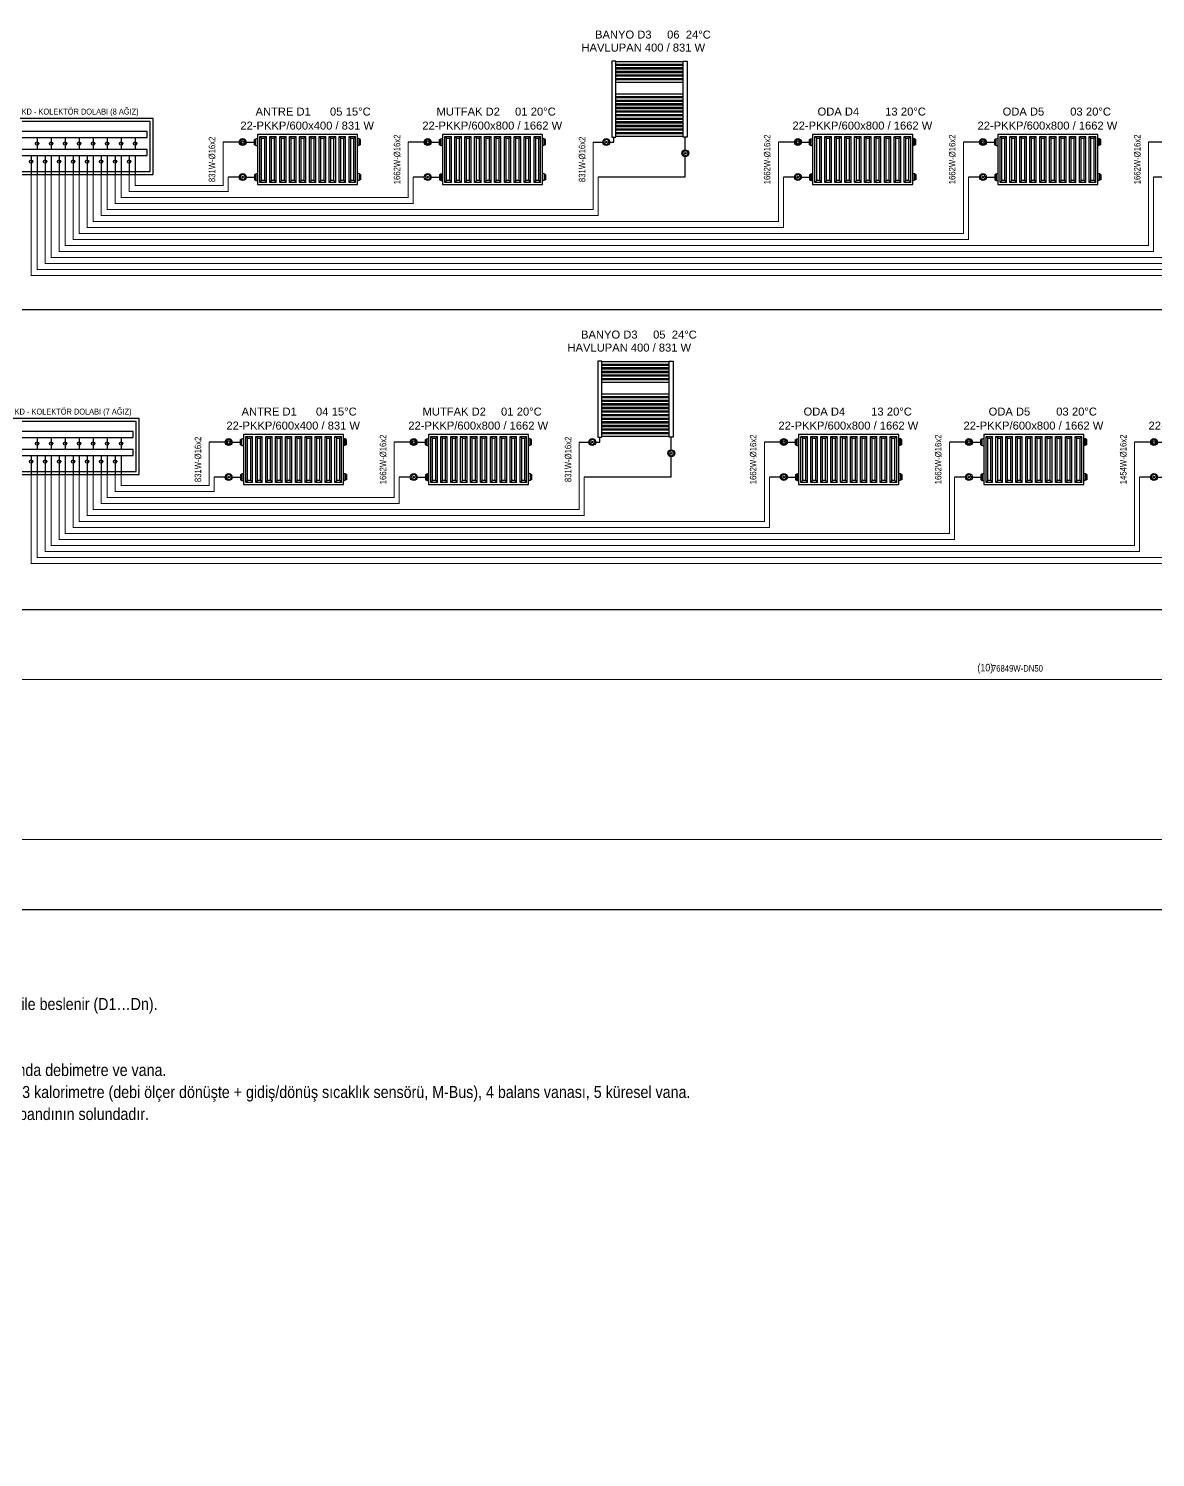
# Model space of a CAD drawing. Header units: centimetres. Extents: x -797 to 10101, y -12981 to 1521.
# Drawn here: x 2661 to 3788, y -4748 to -3319 of the extents above; entities that cross this region are included whole.
import ezdxf
from ezdxf.enums import TextEntityAlignment as Align

# ---------------------------------------------------------------- set-up
doc = ezdxf.new("R2010")
doc.units = ezdxf.units.CM
doc.linetypes.add('DASHED', pattern=[1.524, 1.27, -0.254])
doc.linetypes.add('ISITMA DONUS HATTI', pattern=[1.66, 1.57, -0.02, -0.07])
for name, color, linetype in [('MTY-ISITMA-DONUS-BORU', 30, 'ISITMA DONUS HATTI'), ('MTY-ISITMA-GIDIS-BORU', 10, 'Continuous'), ('MTY-RADYATÖR', 2, 'Continuous'), ('ROTAS-ISITMA-CAP', 41, 'Continuous'), ('ROTAS-ISITMA-DONUS', 30, 'DASHED'), ('ROTAS-ISITMA-GIDIS', 10, 'Continuous'), ('ROTAS-ISITMA-KOLEKTOR', 6, 'Continuous'), ('ROTAS-KAT-BANDI', 8, 'Continuous'), ('ROTAS-KRITIK', 1, 'Continuous'), ('ROTAS-MASKE', 7, 'Continuous'), ('ROTAS-RADYATOR', 2, 'Continuous'), ('ROTAS-YAZI', 7, 'Continuous')]:
    doc.layers.add(name, color=color, linetype=linetype)
doc.styles.add('MTYCAPLT', font='arial.ttf', dxfattribs={"width": 0.65, "height": 1})
doc.styles.add('ROTAS', font='arial.ttf')

# ---------------------------------------------------------------- blocks, each defined once
blk = doc.blocks.new('ROTAS-KOLEKTOR-SEMA-7')
for p, q in [((30, 37), (30, 25)), ((44, 37), (44, 25)), ((58, 37), (58, 25)), ((72, 37), (72, 25)), ((86, 37), (86, 25)), ((100, 37), (100, 25)), ((114, 37), (114, 25)), ((24, 19), (24, 0)), ((30, 19), (30, 0)), ((38, 19), (38, 0)), ((44, 19), (44, 0)), ((52, 19), (52, 0)), ((58, 19), (58, 0)), ((66, 19), (66, 0)), ((72, 19), (72, 0)), ((80, 19), (80, 0)), ((86, 19), (86, 0)), ((94, 19), (94, 0)), ((100, 19), (100, 0)), ((108, 19), (108, 0)), ((114, 19), (114, 0))]:
    blk.add_line(p, q)
for points in [[(0, 0), (132, 0), (132, 56), (0, 56)], [(3, 3), (129, 3), (129, 53), (3, 53)], [(10, 37), (126, 37), (126, 43), (10, 43)], [(10, 19), (126, 19), (126, 25), (10, 25)]]:
    blk.add_lwpolyline(points, close=True)
for centre in [(30, 31), (44, 31), (58, 31), (72, 31), (86, 31), (100, 31), (114, 31), (24, 13), (38, 13), (52, 13), (66, 13), (80, 13), (94, 13), (108, 13)]:
    blk.add_circle(centre, 1.6)
blk = doc.blocks.new('MTY-RADYATOR KOLON')
at = {"layer": 'MTY-ISITMA-DONUS-BORU'}
for p, q in [((11, 22.5), (0, 22.5)), ((17.9, 22.5), (26.3, 22.5))]:
    blk.add_line(p, q, dxfattribs=at)
at = {"layer": 'MTY-ISITMA-GIDIS-BORU'}
for p, q in [((11, 57.5), (-5, 57.5)), ((17.9, 57.5), (26.3, 57.5))]:
    blk.add_line(p, q, dxfattribs=at)
at = {"layer": 'MTY-RADYATÖR', "color": 15}
for p, q in [((11.7, 57.5), (12.5, 57.5)), ((12.3, 58.4), (11.9, 58.5)), ((12.8, 59.1), (12.5, 59.4)), ((13.4, 60), (13.6, 59.6)), ((14.5, 60.2), (14.5, 59.4)), ((15.5, 60), (15.3, 59.6)), ((16.1, 59.1), (16.4, 59.4)), ((17.2, 57.5), (16.4, 57.5)), ((16.6, 58.4), (17, 58.5)), ((26.3, 60.2), (27.2, 60.2)), ((26.3, 58.8), (26.3, 60.2)), ((26.3, 58.8), (27.2, 58.8)), ((26.3, 56.2), (26.3, 58.8)), ((27.2, 60.2), (27.2, 60.7)), ((27.2, 60.7), (27.8, 60.7)), ((27.2, 58.8), (27.2, 60.2)), ((27.2, 56.2), (27.2, 58.8)), ((27.8, 60.9), (28.8, 61)), ((27.8, 60.7), (27.8, 60.9)), ((27.8, 54.3), (27.8, 60.7)), ((31.6, 17.2), (31.6, 63)), ((31.6, 63), (38.2, 63)), ((33.4, 61.3), (31.6, 63)), ((33.4, 19), (33.4, 61.3)), ((33.4, 61.3), (36.5, 61.3)), ((36.5, 61.3), (38.2, 63)), ((36.5, 19), (36.5, 61.3)), ((38.2, 17.2), (38.2, 63)), ((41.5, 17.2), (41.5, 63)), ((43.3, 61.3), (41.5, 63)), ((41.5, 63), (48.1, 63)), ((43.3, 19), (43.3, 61.3)), ((43.3, 61.3), (46.4, 61.3)), ((46.4, 61.3), (48.1, 63)), ((46.4, 19), (46.4, 61.3)), ((48.1, 17.2), (48.1, 63)), ((51.5, 17.2), (51.5, 63)), ((53.2, 61.3), (51.5, 63)), ((51.5, 63), (58, 63)), ((53.2, 19), (53.2, 61.3)), ((53.2, 61.3), (56.3, 61.3)), ((56.3, 61.3), (58, 63)), ((56.3, 19), (56.3, 61.3)), ((58, 17.2), (58, 63)), ((61.4, 17.2), (61.4, 63)), ((61.4, 63), (67.9, 63)), ((63.1, 61.3), (61.4, 63)), ((63.1, 19), (63.1, 61.3)), ((63.1, 61.3), (66.2, 61.3)), ((66.2, 61.3), (67.9, 63)), ((66.2, 19), (66.2, 61.3)), ((67.9, 17.2), (67.9, 63)), ((71.3, 17.2), (71.3, 63)), ((71.3, 63), (77.8, 63)), ((73, 61.3), (71.3, 63)), ((73, 19), (73, 61.3)), ((73, 61.3), (76.1, 61.3)), ((76.1, 61.3), (77.8, 63)), ((76.1, 19), (76.1, 61.3)), ((77.8, 17.2), (77.8, 63)), ((81.2, 17.2), (81.2, 63)), ((81.2, 63), (87.7, 63)), ((82.9, 61.3), (81.2, 63)), ((82.9, 19), (82.9, 61.3)), ((82.9, 61.3), (86, 61.3)), ((86, 61.3), (87.7, 63)), ((86, 19), (86, 61.3)), ((87.7, 17.2), (87.7, 63)), ((91.1, 17.2), (91.1, 63)), ((91.1, 63), (97.6, 63)), ((92.8, 61.3), (91.1, 63)), ((92.8, 19), (92.8, 61.3)), ((92.8, 61.3), (95.9, 61.3)), ((95.9, 61.3), (97.6, 63)), ((95.9, 19), (95.9, 61.3)), ((97.6, 17.2), (97.6, 63)), ((101, 17.2), (101, 63)), ((101, 63), (107.5, 63)), ((102.7, 61.3), (101, 63)), ((102.7, 19), (102.7, 61.3)), ((102.7, 61.3), (105.8, 61.3)), ((105.8, 61.3), (107.5, 63)), ((105.8, 19), (105.8, 61.3)), ((107.5, 17.2), (107.5, 63)), ((110.9, 17.2), (110.9, 63)), ((110.9, 63), (117.4, 63)), ((112.6, 61.3), (110.9, 63)), ((112.6, 19), (112.6, 61.3)), ((112.6, 61.3), (115.7, 61.3)), ((115.7, 61.3), (117.4, 63)), ((115.7, 19), (115.7, 61.3)), ((117.4, 17.2), (117.4, 63)), ((120.8, 17.2), (120.8, 63)), ((120.8, 63), (127.3, 63)), ((122.5, 61.3), (120.8, 63)), ((122.5, 19), (122.5, 61.3)), ((122.5, 61.3), (125.6, 61.3)), ((125.6, 61.3), (127.3, 63)), ((125.6, 19), (125.6, 61.3)), ((127.3, 17.2), (127.3, 63)), ((130.8, 60.9), (129.8, 61)), ((130.8, 60.7), (130.8, 60.9)), ((130.8, 54.3), (130.8, 60.7)), ((131.4, 60.7), (130.8, 60.7)), ((131.4, 60.2), (131.4, 60.7)), ((132.3, 60.2), (131.4, 60.2)), ((131.4, 58.8), (131.4, 60.2)), ((132.3, 58.8), (131.4, 58.8)), ((131.4, 56.2), (131.4, 58.8)), ((132.3, 58.8), (132.3, 60.2)), ((132.3, 56.2), (132.3, 58.8)), ((12.3, 56.6), (11.9, 56.5)), ((12.8, 55.9), (12.5, 55.6)), ((13.4, 55), (13.6, 55.4)), ((14.5, 54.8), (14.5, 55.6)), ((15.5, 55), (15.3, 55.4)), ((16.1, 55.9), (16.4, 55.6)), ((16.6, 56.6), (17, 56.5)), ((26.3, 56.2), (27.2, 56.2)), ((26.3, 54.8), (26.3, 56.2)), ((26.3, 54.8), (27.2, 54.8)), ((27.2, 54.8), (27.2, 56.2)), ((27.2, 54.3), (27.2, 54.8)), ((27.2, 54.3), (27.8, 54.3)), ((27.8, 54.1), (27.8, 54.3)), ((27.8, 54.1), (28.8, 54)), ((130.8, 54.1), (129.8, 54)), ((131.4, 54.3), (130.8, 54.3)), ((130.8, 54.1), (130.8, 54.3)), ((132.3, 56.2), (131.4, 56.2)), ((131.4, 54.8), (131.4, 56.2)), ((132.3, 54.8), (131.4, 54.8)), ((131.4, 54.3), (131.4, 54.8)), ((132.3, 54.8), (132.3, 56.2)), ((15.2, 22.5), (13.8, 22.5)), ((26.3, 25.2), (27.2, 25.2)), ((26.3, 25.2), (26.3, 23.8)), ((26.3, 23.8), (27.2, 23.8)), ((26.3, 23.8), (26.3, 21.2)), ((26.3, 21.2), (27.2, 21.2)), ((26.3, 21.2), (26.3, 19.8)), ((26.3, 19.8), (27.2, 19.8)), ((27.2, 25.7), (27.8, 25.7)), ((27.2, 25.7), (27.2, 25.2)), ((27.2, 25.2), (27.2, 23.8)), ((27.2, 23.8), (27.2, 21.2)), ((27.2, 21.2), (27.2, 19.8)), ((27.2, 19.8), (27.2, 19.3)), ((27.2, 19.3), (27.8, 19.3)), ((27.8, 25.9), (28.8, 26)), ((27.8, 25.9), (27.8, 25.7)), ((27.8, 25.7), (27.8, 19.3)), ((27.8, 19.3), (27.8, 19.1)), ((27.8, 19.1), (28.8, 19)), ((33.4, 19), (31.6, 17.2)), ((38.2, 17.2), (31.6, 17.2)), ((36.5, 19), (33.4, 19)), ((36.5, 19), (38.2, 17.2)), ((43.3, 19), (41.5, 17.2)), ((48.1, 17.2), (41.5, 17.2)), ((46.4, 19), (43.3, 19)), ((46.4, 19), (48.1, 17.2)), ((53.2, 19), (51.5, 17.2)), ((58, 17.2), (51.5, 17.2)), ((56.3, 19), (53.2, 19)), ((56.3, 19), (58, 17.2)), ((63.1, 19), (61.4, 17.2)), ((67.9, 17.2), (61.4, 17.2)), ((66.2, 19), (63.1, 19)), ((66.2, 19), (67.9, 17.2)), ((73, 19), (71.3, 17.2)), ((77.8, 17.2), (71.3, 17.2)), ((76.1, 19), (73, 19)), ((76.1, 19), (77.8, 17.2)), ((82.9, 19), (81.2, 17.2)), ((87.7, 17.2), (81.2, 17.2)), ((86, 19), (82.9, 19)), ((86, 19), (87.7, 17.2)), ((92.8, 19), (91.1, 17.2)), ((97.6, 17.2), (91.1, 17.2)), ((95.9, 19), (92.8, 19)), ((95.9, 19), (97.6, 17.2)), ((102.7, 19), (101, 17.2)), ((107.5, 17.2), (101, 17.2)), ((105.8, 19), (102.7, 19)), ((105.8, 19), (107.5, 17.2)), ((112.6, 19), (110.9, 17.2)), ((117.4, 17.2), (110.9, 17.2)), ((115.7, 19), (112.6, 19)), ((115.7, 19), (117.4, 17.2)), ((122.5, 19), (120.8, 17.2)), ((127.3, 17.2), (120.8, 17.2)), ((125.6, 19), (122.5, 19)), ((125.6, 19), (127.3, 17.2)), ((130.8, 25.9), (129.8, 26)), ((130.8, 19.1), (129.8, 19)), ((130.8, 25.9), (130.8, 25.7)), ((130.8, 25.7), (130.8, 19.3)), ((131.4, 25.7), (130.8, 25.7)), ((130.8, 19.3), (130.8, 19.1)), ((131.4, 19.3), (130.8, 19.3)), ((131.4, 25.7), (131.4, 25.2)), ((132.3, 25.2), (131.4, 25.2)), ((131.4, 25.2), (131.4, 23.8)), ((132.3, 23.8), (131.4, 23.8)), ((131.4, 23.8), (131.4, 21.2)), ((132.3, 21.2), (131.4, 21.2)), ((131.4, 21.2), (131.4, 19.8)), ((132.3, 19.8), (131.4, 19.8)), ((131.4, 19.8), (131.4, 19.3)), ((132.3, 25.2), (132.3, 23.8)), ((132.3, 23.8), (132.3, 21.2)), ((132.3, 21.2), (132.3, 19.8))]:
    blk.add_line(p, q, dxfattribs=at)
blk.add_lwpolyline([(129.3, 65), (29.3, 65), (29.3, 15), (129.3, 15)], close=True, dxfattribs=at)
for centre, radius in [((14.5, 57.5), 3.45), ((14.5, 57.5), 2.72), ((14.5, 57.5), 1.41), ((14.5, 22.5), 3.45), ((14.5, 22.5), 0.697)]:
    blk.add_circle(centre, radius, dxfattribs=at)
for centre, radius, start, end in [((28.7, 61.6), 0.575, 274, 350), ((129.8, 61.6), 0.575, 190, 266), ((28.7, 53.4), 0.575, 10, 86), ((129.8, 53.4), 0.575, 94, 170), ((12.6, 23.9), 0.622, 108, 180), ((10.3, 22.5), 2.15, 320.2532, 39.7468), ((12.6, 21.1), 0.622, 180, 252), ((12.5, 28.5), 4.01, 267.9571, 308.0429), ((13.1, 18.2), 2.44, 37.6114, 106.3886), ((15.2, 24.7), 0.622, 36, 108), ((15.2, 20.3), 0.622, 252, 324), ((18.5, 25.4), 2.8, 186.5365, 245.4635), ((18.3, 19.7), 2.6, 112.1116, 175.8884), ((16.8, 22.5), 0.622, 324, 36), ((28.7, 26.6), 0.575, 274, 350), ((28.7, 18.4), 0.575, 10, 86), ((129.8, 26.6), 0.575, 190, 266), ((129.8, 18.4), 0.575, 94, 170)]:
    blk.add_arc(centre, radius, start, end, dxfattribs=at)
at = {"layer": 'MTY-RADYATÖR', "color": 2, "style": 'MTYCAPLT', "width": 0.65}
for tag, p, height in [('MAHAL_001', (63.5, 86), 10), ('RAD_001', (69.6, 72.5), 10), ('NO_001', (33.9, 42.2), 15), ('DERECE_001', (86.3, 32.4), 10)]:
    blk.add_attdef(tag, p, '', height=height, dxfattribs=at)
blk = doc.blocks.new('MTY-RADYATÖR BANYOPAN KOLON')
at = {"layer": 'MTY-ISITMA-DONUS-BORU'}
for p, q in [((87, 49.7), (87, 62.5)), ((87, 22.5), (87, 42.8)), ((87, 22.5), (0, 22.5))]:
    blk.add_line(p, q, dxfattribs=at)
at = {"layer": 'MTY-ISITMA-GIDIS-BORU'}
for p, q in [((-5, 57.5), (4.6, 57.5)), ((11.5, 57.5), (15.7, 57.5)), ((15.7, 57.5), (15.7, 62.5))]:
    blk.add_line(p, q, dxfattribs=at)
at = {"layer": 'MTY-RADYATÖR', "color": 15}
for p, q in [((8.7, 57.5), (7.3, 57.5)), ((87.7, 46.3), (86.3, 46.3))]:
    blk.add_line(p, q, dxfattribs=at)
at = {"layer": 'MTY-RADYATÖR', "color": 15, "linetype": 'ByBlock'}
for points in [[(13.7, 138.5), (13.7, 62.5)], [(17.7, 138.5), (13.7, 138.5)], [(17.7, 62.5), (17.7, 138.5)], [(84.7, 137.7), (17.7, 137.7)], [(84.7, 135.2), (17.7, 135.2)], [(84.7, 134.1), (17.7, 134.1)], [(84.7, 131.6), (17.7, 131.6)], [(84.7, 130.5), (17.7, 130.5)], [(84.7, 62.5), (84.7, 138.5)], [(84.7, 138.5), (88.7, 138.5)], [(88.7, 138.5), (88.7, 62.5)], [(84.7, 128), (17.7, 128)], [(84.7, 126.9), (17.7, 126.9)], [(84.7, 124.4), (17.7, 124.4)], [(84.7, 123.3), (17.7, 123.3)], [(84.7, 120.8), (17.7, 120.8)], [(84.7, 119.7), (17.7, 119.7)], [(84.7, 117.2), (17.7, 117.2)], [(84.7, 105.3), (17.7, 105.3)], [(84.7, 102.8), (17.7, 102.8)], [(84.7, 101.7), (17.7, 101.7)], [(84.7, 99.2), (17.7, 99.2)], [(84.7, 98.1), (17.7, 98.1)], [(84.7, 95.6), (17.7, 95.6)], [(84.7, 94.5), (17.7, 94.5)], [(84.7, 92), (17.7, 92)], [(84.7, 90.9), (17.7, 90.9)], [(84.7, 88.4), (17.7, 88.4)], [(84.7, 87.3), (17.7, 87.3)], [(84.7, 84.8), (17.7, 84.8)], [(84.7, 83.7), (17.7, 83.7)], [(84.7, 81.2), (17.7, 81.2)], [(84.7, 80.1), (17.7, 80.1)], [(84.7, 77.6), (17.7, 77.6)], [(84.7, 76.5), (17.7, 76.5)], [(84.7, 74), (17.7, 74)], [(84.7, 72.9), (17.7, 72.9)], [(13.7, 62.5), (17.7, 62.5)], [(84.7, 70.4), (17.7, 70.4)], [(84.7, 69.3), (17.7, 69.3)], [(84.7, 66.9), (17.7, 66.9)], [(84.7, 65.7), (17.7, 65.7)], [(84.7, 63.2), (17.7, 63.2)], [(88.7, 62.5), (84.7, 62.5)]]:
    blk.add_lwpolyline(points, dxfattribs=at)
at = {"layer": 'MTY-RADYATÖR', "color": 15}
for centre, radius in [((8, 57.5), 3.45), ((8, 57.5), 0.697), ((87, 46.3), 3.45), ((87, 46.3), 0.697)]:
    blk.add_circle(centre, radius, dxfattribs=at)
for centre, radius, start, end in [((6.1, 58.9), 0.622, 108, 180), ((3.8, 57.5), 2.15, 320.2532, 39.7468), ((6.1, 63.5), 4.01, 267.9571, 308.0429), ((8.7, 59.7), 0.622, 36, 108), ((12, 60.4), 2.8, 186.5365, 245.4635), ((10.4, 57.5), 0.622, 324, 36), ((6.1, 56.1), 0.622, 180, 252), ((6.6, 53.2), 2.44, 37.6114, 106.3886), ((8.7, 55.3), 0.622, 252, 324), ((11.8, 54.7), 2.6, 112.1116, 175.8884), ((85.1, 47.7), 0.622, 108, 180), ((82.8, 46.3), 2.15, 320.2532, 39.7468), ((85.1, 44.9), 0.622, 180, 252), ((85, 52.3), 4.01, 267.9571, 308.0429), ((85.6, 42), 2.44, 37.6114, 106.3886), ((87.7, 48.5), 0.622, 36, 108), ((87.7, 44.1), 0.622, 252, 324), ((91, 49.2), 2.8, 186.5365, 245.4635), ((90.8, 43.5), 2.6, 112.1116, 175.8884), ((89.3, 46.3), 0.622, 324, 36)]:
    blk.add_arc(centre, radius, start, end, dxfattribs=at)
at = {"layer": 'MTY-RADYATÖR', "style": 'MTYCAPLT', "width": 0.65}
for tag, p, height in [('MAHAL_001', (35.4, 157.7), 10), ('RAD_001', (41.5, 142.7), 10), ('DERECE_001', (32.2, 111.8), 10), ('NO_001', (40.8, 78), 15)]:
    blk.add_attdef(tag, p, '', height=height, dxfattribs=at)
blk = doc.blocks.new('ROTAS-KOLEKTOR-SEMA-8')
for p, q in [((30, 37), (30, 25)), ((44, 37), (44, 25)), ((58, 37), (58, 25)), ((72, 37), (72, 25)), ((86, 37), (86, 25)), ((100, 37), (100, 25)), ((114, 37), (114, 25)), ((128, 37), (128, 25)), ((24, 19), (24, 0)), ((30, 19), (30, 0)), ((38, 19), (38, 0)), ((44, 19), (44, 0)), ((52, 19), (52, 0)), ((58, 19), (58, 0)), ((66, 19), (66, 0)), ((72, 19), (72, 0)), ((80, 19), (80, 0)), ((86, 19), (86, 0)), ((94, 19), (94, 0)), ((100, 19), (100, 0)), ((108, 19), (108, 0)), ((114, 19), (114, 0)), ((122, 19), (122, 0)), ((128, 19), (128, 0))]:
    blk.add_line(p, q)
for points in [[(0, 0), (146, 0), (146, 56), (0, 56)], [(3, 3), (143, 3), (143, 53), (3, 53)], [(10, 37), (140, 37), (140, 43), (10, 43)], [(10, 19), (140, 19), (140, 25), (10, 25)]]:
    blk.add_lwpolyline(points, close=True)
for centre in [(30, 31), (44, 31), (58, 31), (72, 31), (86, 31), (100, 31), (114, 31), (128, 31), (24, 13), (38, 13), (52, 13), (66, 13), (80, 13), (94, 13), (108, 13), (122, 13)]:
    blk.add_circle(centre, 1.6)

msp = doc.modelspace()

# ---------------------------------------------------------------- linework, layer by layer
at = {"layer": 'ROTAS-ISITMA-DONUS', "ltscale": 12, "const_width": 1}
for points in [[(2664, -3465), (2664, -3566), (4156, -3566), (4156, -3467.5)], [(2678, -3465), (2678, -3554), (3971, -3554), (3971, -3467.5)], [(2692, -3465), (2692, -3542), (3786, -3542), (3786, -3467.5)], [(2706, -3465), (2706, -3530), (3601, -3530), (3601, -3467.5)], [(2720, -3465), (2720, -3518), (3416, -3518), (3416, -3467.5)], [(2734, -3465), (2734, -3506), (3231, -3506), (3231, -3467.5)], [(2748, -3465), (2748, -3494), (3046, -3494), (3046, -3467.5)], [(2762, -3465), (2762, -3482), (2861, -3482), (2861, -3467.5)], [(2664, -3765), (2664, -3854), (3957, -3854), (3957, -3767.5)], [(2678, -3765), (2678, -3842), (3772, -3842), (3772, -3767.5)], [(2692, -3765), (2692, -3830), (3587, -3830), (3587, -3767.5)], [(2706, -3765), (2706, -3818), (3402, -3818), (3402, -3767.5)], [(2720, -3765), (2720, -3806), (3217, -3806), (3217, -3767.5)], [(2734, -3765), (2734, -3794), (3032, -3794), (3032, -3767.5)], [(2748, -3765), (2748, -3782), (2847, -3782), (2847, -3767.5)], [(4886, -4130), (1880, -4130), (1880, -4747.3), (1820, -4747.3)]]:
    msp.add_lwpolyline(points, dxfattribs=at)
at = {"layer": 'ROTAS-ISITMA-GIDIS', "const_width": 1}
for points in [[(2670, -3465), (2670, -3560), (4151, -3560), (4151, -3432.5)], [(2684, -3465), (2684, -3548), (3966, -3548), (3966, -3432.5)], [(2698, -3465), (2698, -3536), (3781, -3536), (3781, -3432.5)], [(2712, -3465), (2712, -3524), (3596, -3524), (3596, -3432.5)], [(2726, -3465), (2726, -3512), (3411, -3512), (3411, -3432.5)], [(2740, -3465), (2740, -3500), (3226, -3500), (3226, -3432.5)], [(2754, -3465), (2754, -3488), (3041, -3488), (3041, -3432.5)], [(2768, -3465), (2768, -3476), (2856, -3476), (2856, -3432.5)], [(2670, -3765), (2670, -3848), (3952, -3848), (3952, -3732.5)], [(2684, -3765), (2684, -3836), (3767, -3836), (3767, -3732.5)], [(2698, -3765), (2698, -3824), (3582, -3824), (3582, -3732.5)], [(2712, -3765), (2712, -3812), (3397, -3812), (3397, -3732.5)], [(2726, -3765), (2726, -3800), (3212, -3800), (3212, -3732.5)], [(2740, -3765), (2740, -3788), (3027, -3788), (3027, -3732.5)], [(2754, -3765), (2754, -3776), (2842, -3776), (2842, -3732.5)], [(1820, -3970), (4900, -3970)]]:
    msp.add_lwpolyline(points, dxfattribs=at)
at = {"layer": 'ROTAS-KAT-BANDI'}
for points in [[(2000, -3600), (7400, -3600)], [(2000, -3900), (7400, -3900)], [(2000, -4200), (7400, -4200)]]:
    msp.add_lwpolyline(points, dxfattribs=at)

# ---------------------------------------------------------------- block references
at = {"layer": 'ROTAS-ISITMA-KOLEKTOR'}
for name, p in [('ROTAS-KOLEKTOR-SEMA-8', (2640, -3465)), ('ROTAS-KOLEKTOR-SEMA-7', (2640, -3765))]:
    msp.add_blockref(name, p, dxfattribs=at)
at = {"layer": 'ROTAS-RADYATOR'}
ref = msp.add_blockref('MTY-RADYATOR KOLON', (3786, -3490), dxfattribs=at)
ref.add_attrib('RAD_001', '22-PKKP/600x800 / 1662 W', dxfattribs={"layer": 'MTY-RADYATÖR', "color": 2, "height": 8, "style": 'MTYCAPLT'}).set_placement((3865, -3416), align=Align.MIDDLE_CENTER)
ref.add_attrib('NO_001', '04', dxfattribs={"layer": 'MTY-RADYATÖR', "color": 2, "height": 8, "style": 'MTYCAPLT'}).set_placement((3894, -3402), align=Align.MIDDLE_CENTER)
ref.add_attrib('DERECE_001', '20°C', dxfattribs={"layer": 'MTY-RADYATÖR', "color": 2, "height": 8, "style": 'MTYCAPLT'}).set_placement((3916, -3402), align=Align.MIDDLE_CENTER)
ref.add_attrib('MAHAL_001', 'ODA D6', dxfattribs={"layer": 'MTY-RADYATÖR', "color": 2, "height": 8, "style": 'MTYCAPLT'}).set_placement((3841, -3402), align=Align.MIDDLE_CENTER)
ref = msp.add_blockref('MTY-RADYATOR KOLON', (3772, -3790), dxfattribs=at)
ref.add_attrib('RAD_001', '22-PKKP/600x700 / 1454 W', dxfattribs={"layer": 'MTY-RADYATÖR', "color": 2, "height": 8, "style": 'MTYCAPLT'}).set_placement((3851, -3716), align=Align.MIDDLE_CENTER)
ref.add_attrib('NO_001', '02', dxfattribs={"layer": 'MTY-RADYATÖR', "color": 2, "height": 8, "style": 'MTYCAPLT'}).set_placement((3880, -3702), align=Align.MIDDLE_CENTER)
ref.add_attrib('DERECE_001', '20°C', dxfattribs={"layer": 'MTY-RADYATÖR', "color": 2, "height": 8, "style": 'MTYCAPLT'}).set_placement((3902, -3702), align=Align.MIDDLE_CENTER)
ref.add_attrib('MAHAL_001', 'SALON D6', dxfattribs={"layer": 'MTY-RADYATÖR', "color": 2, "height": 8, "style": 'MTYCAPLT'}).set_placement((3827, -3702), align=Align.MIDDLE_CENTER)

# ---------------------------------------------------------------- wipeouts: each hides what was drawn before it
for points in [[(3224, -3344), (3324, -3344), (3324, -3332), (3224, -3332)], [(2880.8, -3422), (2995.2, -3422), (2995.2, -3410), (2880.8, -3410)], [(3063.4, -3422), (3182.6, -3422), (3182.6, -3410), (3063.4, -3410)], [(3433.4, -3422), (3552.6, -3422), (3552.6, -3410), (3433.4, -3410)], [(3618.4, -3422), (3737.6, -3422), (3737.6, -3410), (3618.4, -3410)], [(3210, -3644), (3310, -3644), (3310, -3632), (3210, -3632)], [(2866.8, -3722), (2981.2, -3722), (2981.2, -3710), (2866.8, -3710)], [(3049.4, -3722), (3168.6, -3722), (3168.6, -3710), (3049.4, -3710)], [(3419.4, -3722), (3538.6, -3722), (3538.6, -3710), (3419.4, -3710)], [(3604.4, -3722), (3723.6, -3722), (3723.6, -3710), (3604.4, -3710)]]:
    msp.add_wipeout(points).dxf.layer = 'ROTAS-MASKE'

# ---------------------------------------------------------------- next in the draw order: wipeouts: each hides what was drawn before it
for points in [[(3232.8, -3331), (3275.2, -3331), (3275.2, -3319), (3232.8, -3319)], [(3297.2, -3331), (3310.8, -3331), (3310.8, -3319), (3297.2, -3319)], [(2665.6, -3406.5), (2757.4, -3406.5), (2757.4, -3397.5), (2665.6, -3397.5)], [(2892.8, -3408), (2935.2, -3408), (2935.2, -3396), (2892.8, -3396)], [(2960.2, -3408), (2973.8, -3408), (2973.8, -3396), (2960.2, -3396)], [(3075.4, -3408), (3122.6, -3408), (3122.6, -3396), (3075.4, -3396)], [(3145.2, -3408), (3158.8, -3408), (3158.8, -3396), (3145.2, -3396)], [(3452.6, -3408), (3485.4, -3408), (3485.4, -3396), (3452.6, -3396)], [(3515.2, -3408), (3528.8, -3408), (3528.8, -3396), (3515.2, -3396)], [(3637.6, -3408), (3670.4, -3408), (3670.4, -3396), (3637.6, -3396)], [(3700.2, -3408), (3713.8, -3408), (3713.8, -3396), (3700.2, -3396)], [(3776.6, -3471.2), (3776.6, -3431.5), (3766.9, -3431.5), (3766.9, -3471.2)], [(3218.8, -3631), (3261.2, -3631), (3261.2, -3619), (3218.8, -3619)], [(3283.2, -3631), (3296.8, -3631), (3296.8, -3619), (3283.2, -3619)], [(2658.6, -3706.5), (2750.4, -3706.5), (2750.4, -3697.5), (2658.6, -3697.5)], [(2878.8, -3708), (2921.2, -3708), (2921.2, -3696), (2878.8, -3696)], [(2946.2, -3708), (2959.8, -3708), (2959.8, -3696), (2946.2, -3696)], [(3061.4, -3708), (3108.6, -3708), (3108.6, -3696), (3061.4, -3696)], [(3131.2, -3708), (3144.8, -3708), (3144.8, -3696), (3131.2, -3696)], [(3438.6, -3708), (3471.4, -3708), (3471.4, -3696), (3438.6, -3696)], [(3501.2, -3708), (3514.8, -3708), (3514.8, -3696), (3501.2, -3696)], [(3623.6, -3708), (3656.4, -3708), (3656.4, -3696), (3623.6, -3696)], [(3686.2, -3708), (3699.8, -3708), (3699.8, -3696), (3686.2, -3696)], [(3762.6, -3771.2), (3762.6, -3731.5), (3752.9, -3731.5), (3752.9, -3771.2)], [(3628.5, -3965.6), (3668.2, -3965.6), (3668.2, -3955.9), (3628.5, -3955.9)], [(2017, -4307), (2732.9, -4307), (2732.9, -4289), (2017, -4289)], [(2017, -4373), (2769.6, -4373), (2769.6, -4355), (2017, -4355)]]:
    msp.add_wipeout(points).dxf.layer = 'ROTAS-MASKE'

# ---------------------------------------------------------------- next in the draw order: texts
at = {"layer": 'ROTAS-ISITMA-CAP', "style": 'ROTAS', "width": 0.85}
for s, p in [('1662W-Ø16x2', (3775, -3449.8)), ('1454W-Ø16x2', (3761, -3749.8))]:
    msp.add_text(s, height=6.5, rotation=90, dxfattribs=at).set_placement(p, align=Align.BOTTOM_CENTER)
msp.add_text('76849W-DN50', height=6.5, dxfattribs=at).set_placement((3650, -3964), align=Align.BOTTOM_CENTER)
at = {"layer": 'ROTAS-ISITMA-KOLEKTOR', "style": 'ROTAS', "width": 0.85}
for s, p in [('KD - KOLEKTÖR DOLABI (8 AĞIZ)', (2713, -3402)), ('KD - KOLEKTÖR DOLABI (7 AĞIZ)', (2706, -3702))]:
    msp.add_text(s, height=6, dxfattribs=at).set_placement(p, align=Align.MIDDLE_CENTER)
at = {"layer": 'ROTAS-YAZI', "style": 'ROTAS', "width": 0.85}
for s, p in [('Daire içi dağıtım KOLEKTÖRLÜDÜR: her radyatör kolektörden ayrı PE-Xc/Al/PE-X gidiş-dönüş hattı ile beslenir (D1…Dn).', (2020, -4304)), ('Her radyatör gidişinde termostatik radyatör vanası, dönüşünde ayar (dönüş) rakoru; kolektör ağızlarında debimetre ve vana.', (2020, -4370))]:
    msp.add_text(s, height=12, dxfattribs=at).set_placement(p, align=Align.BOTTOM_LEFT)

# ---------------------------------------------------------------- next in the draw order: wipeouts: each hides what was drawn before it
for points in [[(3317.4, -3331), (3340.6, -3331), (3340.6, -3319), (3317.4, -3319)], [(2977.4, -3408), (3000.6, -3408), (3000.6, -3396), (2977.4, -3396)], [(3162.4, -3408), (3185.6, -3408), (3185.6, -3396), (3162.4, -3396)], [(3532.4, -3408), (3555.6, -3408), (3555.6, -3396), (3532.4, -3396)], [(3717.4, -3408), (3740.6, -3408), (3740.6, -3396), (3717.4, -3396)], [(3303.4, -3631), (3326.6, -3631), (3326.6, -3619), (3303.4, -3619)], [(2963.4, -3708), (2986.6, -3708), (2986.6, -3696), (2963.4, -3696)], [(3148.4, -3708), (3171.6, -3708), (3171.6, -3696), (3148.4, -3696)], [(3518.4, -3708), (3541.6, -3708), (3541.6, -3696), (3518.4, -3696)], [(3703.4, -3708), (3726.6, -3708), (3726.6, -3696), (3703.4, -3696)]]:
    msp.add_wipeout(points).dxf.layer = 'ROTAS-MASKE'

# ---------------------------------------------------------------- next in the draw order: block references
at = {"layer": 'ROTAS-RADYATOR'}
ref = msp.add_blockref('MTY-RADYATÖR BANYOPAN KOLON', (3231, -3490), dxfattribs=at)
ref.add_attrib('RAD_001', 'HAVLUPAN 400 / 831 W', dxfattribs={"layer": 'MTY-RADYATÖR', "height": 8, "style": 'MTYCAPLT'}).set_placement((3276, -3338), align=Align.MIDDLE_CENTER)
ref.add_attrib('NO_001', '06', dxfattribs={"layer": 'MTY-RADYATÖR', "height": 8, "style": 'MTYCAPLT'}).set_placement((3306, -3325), align=Align.MIDDLE_CENTER)
ref.add_attrib('DERECE_001', '24°C', dxfattribs={"layer": 'MTY-RADYATÖR', "height": 8, "style": 'MTYCAPLT'}).set_placement((3331, -3325), align=Align.MIDDLE_CENTER)
ref.add_attrib('MAHAL_001', 'BANYO D3', dxfattribs={"layer": 'MTY-RADYATÖR', "height": 8, "style": 'MTYCAPLT'}).set_placement((3256, -3325), align=Align.MIDDLE_CENTER)
ref = msp.add_blockref('MTY-RADYATOR KOLON', (2861, -3490), dxfattribs=at)
ref.add_attrib('RAD_001', '22-PKKP/600x400 / 831 W', dxfattribs={"layer": 'MTY-RADYATÖR', "color": 2, "height": 8, "style": 'MTYCAPLT'}).set_placement((2940, -3416), align=Align.MIDDLE_CENTER)
ref.add_attrib('NO_001', '05', dxfattribs={"layer": 'MTY-RADYATÖR', "color": 2, "height": 8, "style": 'MTYCAPLT'}).set_placement((2969, -3402), align=Align.MIDDLE_CENTER)
ref.add_attrib('DERECE_001', '15°C', dxfattribs={"layer": 'MTY-RADYATÖR', "color": 2, "height": 8, "style": 'MTYCAPLT'}).set_placement((2991, -3402), align=Align.MIDDLE_CENTER)
ref.add_attrib('MAHAL_001', 'ANTRE D1', dxfattribs={"layer": 'MTY-RADYATÖR', "color": 2, "height": 8, "style": 'MTYCAPLT'}).set_placement((2916, -3402), align=Align.MIDDLE_CENTER)
ref = msp.add_blockref('MTY-RADYATOR KOLON', (3046, -3490), dxfattribs=at)
ref.add_attrib('RAD_001', '22-PKKP/600x800 / 1662 W', dxfattribs={"layer": 'MTY-RADYATÖR', "color": 2, "height": 8, "style": 'MTYCAPLT'}).set_placement((3125, -3416), align=Align.MIDDLE_CENTER)
ref.add_attrib('NO_001', '01', dxfattribs={"layer": 'MTY-RADYATÖR', "color": 2, "height": 8, "style": 'MTYCAPLT'}).set_placement((3154, -3402), align=Align.MIDDLE_CENTER)
ref.add_attrib('DERECE_001', '20°C', dxfattribs={"layer": 'MTY-RADYATÖR', "color": 2, "height": 8, "style": 'MTYCAPLT'}).set_placement((3176, -3402), align=Align.MIDDLE_CENTER)
ref.add_attrib('MAHAL_001', 'MUTFAK D2', dxfattribs={"layer": 'MTY-RADYATÖR', "color": 2, "height": 8, "style": 'MTYCAPLT'}).set_placement((3101, -3402), align=Align.MIDDLE_CENTER)
ref = msp.add_blockref('MTY-RADYATOR KOLON', (3416, -3490), dxfattribs=at)
ref.add_attrib('RAD_001', '22-PKKP/600x800 / 1662 W', dxfattribs={"layer": 'MTY-RADYATÖR', "color": 2, "height": 8, "style": 'MTYCAPLT'}).set_placement((3495, -3416), align=Align.MIDDLE_CENTER)
ref.add_attrib('NO_001', '13', dxfattribs={"layer": 'MTY-RADYATÖR', "color": 2, "height": 8, "style": 'MTYCAPLT'}).set_placement((3524, -3402), align=Align.MIDDLE_CENTER)
ref.add_attrib('DERECE_001', '20°C', dxfattribs={"layer": 'MTY-RADYATÖR', "color": 2, "height": 8, "style": 'MTYCAPLT'}).set_placement((3546, -3402), align=Align.MIDDLE_CENTER)
ref.add_attrib('MAHAL_001', 'ODA D4', dxfattribs={"layer": 'MTY-RADYATÖR', "color": 2, "height": 8, "style": 'MTYCAPLT'}).set_placement((3471, -3402), align=Align.MIDDLE_CENTER)
ref = msp.add_blockref('MTY-RADYATOR KOLON', (3601, -3490), dxfattribs=at)
ref.add_attrib('RAD_001', '22-PKKP/600x800 / 1662 W', dxfattribs={"layer": 'MTY-RADYATÖR', "color": 2, "height": 8, "style": 'MTYCAPLT'}).set_placement((3680, -3416), align=Align.MIDDLE_CENTER)
ref.add_attrib('NO_001', '03', dxfattribs={"layer": 'MTY-RADYATÖR', "color": 2, "height": 8, "style": 'MTYCAPLT'}).set_placement((3709, -3402), align=Align.MIDDLE_CENTER)
ref.add_attrib('DERECE_001', '20°C', dxfattribs={"layer": 'MTY-RADYATÖR', "color": 2, "height": 8, "style": 'MTYCAPLT'}).set_placement((3731, -3402), align=Align.MIDDLE_CENTER)
ref.add_attrib('MAHAL_001', 'ODA D5', dxfattribs={"layer": 'MTY-RADYATÖR', "color": 2, "height": 8, "style": 'MTYCAPLT'}).set_placement((3656, -3402), align=Align.MIDDLE_CENTER)
ref = msp.add_blockref('MTY-RADYATÖR BANYOPAN KOLON', (3217, -3790), dxfattribs=at)
ref.add_attrib('RAD_001', 'HAVLUPAN 400 / 831 W', dxfattribs={"layer": 'MTY-RADYATÖR', "height": 8, "style": 'MTYCAPLT'}).set_placement((3262, -3638), align=Align.MIDDLE_CENTER)
ref.add_attrib('NO_001', '05', dxfattribs={"layer": 'MTY-RADYATÖR', "height": 8, "style": 'MTYCAPLT'}).set_placement((3292, -3625), align=Align.MIDDLE_CENTER)
ref.add_attrib('DERECE_001', '24°C', dxfattribs={"layer": 'MTY-RADYATÖR', "height": 8, "style": 'MTYCAPLT'}).set_placement((3317, -3625), align=Align.MIDDLE_CENTER)
ref.add_attrib('MAHAL_001', 'BANYO D3', dxfattribs={"layer": 'MTY-RADYATÖR', "height": 8, "style": 'MTYCAPLT'}).set_placement((3242, -3625), align=Align.MIDDLE_CENTER)
ref = msp.add_blockref('MTY-RADYATOR KOLON', (2847, -3790), dxfattribs=at)
ref.add_attrib('RAD_001', '22-PKKP/600x400 / 831 W', dxfattribs={"layer": 'MTY-RADYATÖR', "color": 2, "height": 8, "style": 'MTYCAPLT'}).set_placement((2926, -3716), align=Align.MIDDLE_CENTER)
ref.add_attrib('NO_001', '04', dxfattribs={"layer": 'MTY-RADYATÖR', "color": 2, "height": 8, "style": 'MTYCAPLT'}).set_placement((2955, -3702), align=Align.MIDDLE_CENTER)
ref.add_attrib('DERECE_001', '15°C', dxfattribs={"layer": 'MTY-RADYATÖR', "color": 2, "height": 8, "style": 'MTYCAPLT'}).set_placement((2977, -3702), align=Align.MIDDLE_CENTER)
ref.add_attrib('MAHAL_001', 'ANTRE D1', dxfattribs={"layer": 'MTY-RADYATÖR', "color": 2, "height": 8, "style": 'MTYCAPLT'}).set_placement((2902, -3702), align=Align.MIDDLE_CENTER)
ref = msp.add_blockref('MTY-RADYATOR KOLON', (3032, -3790), dxfattribs=at)
ref.add_attrib('RAD_001', '22-PKKP/600x800 / 1662 W', dxfattribs={"layer": 'MTY-RADYATÖR', "color": 2, "height": 8, "style": 'MTYCAPLT'}).set_placement((3111, -3716), align=Align.MIDDLE_CENTER)
ref.add_attrib('NO_001', '01', dxfattribs={"layer": 'MTY-RADYATÖR', "color": 2, "height": 8, "style": 'MTYCAPLT'}).set_placement((3140, -3702), align=Align.MIDDLE_CENTER)
ref.add_attrib('DERECE_001', '20°C', dxfattribs={"layer": 'MTY-RADYATÖR', "color": 2, "height": 8, "style": 'MTYCAPLT'}).set_placement((3162, -3702), align=Align.MIDDLE_CENTER)
ref.add_attrib('MAHAL_001', 'MUTFAK D2', dxfattribs={"layer": 'MTY-RADYATÖR', "color": 2, "height": 8, "style": 'MTYCAPLT'}).set_placement((3087, -3702), align=Align.MIDDLE_CENTER)
ref = msp.add_blockref('MTY-RADYATOR KOLON', (3402, -3790), dxfattribs=at)
ref.add_attrib('RAD_001', '22-PKKP/600x800 / 1662 W', dxfattribs={"layer": 'MTY-RADYATÖR', "color": 2, "height": 8, "style": 'MTYCAPLT'}).set_placement((3481, -3716), align=Align.MIDDLE_CENTER)
ref.add_attrib('NO_001', '13', dxfattribs={"layer": 'MTY-RADYATÖR', "color": 2, "height": 8, "style": 'MTYCAPLT'}).set_placement((3510, -3702), align=Align.MIDDLE_CENTER)
ref.add_attrib('DERECE_001', '20°C', dxfattribs={"layer": 'MTY-RADYATÖR', "color": 2, "height": 8, "style": 'MTYCAPLT'}).set_placement((3532, -3702), align=Align.MIDDLE_CENTER)
ref.add_attrib('MAHAL_001', 'ODA D4', dxfattribs={"layer": 'MTY-RADYATÖR', "color": 2, "height": 8, "style": 'MTYCAPLT'}).set_placement((3457, -3702), align=Align.MIDDLE_CENTER)
ref = msp.add_blockref('MTY-RADYATOR KOLON', (3587, -3790), dxfattribs=at)
ref.add_attrib('RAD_001', '22-PKKP/600x800 / 1662 W', dxfattribs={"layer": 'MTY-RADYATÖR', "color": 2, "height": 8, "style": 'MTYCAPLT'}).set_placement((3666, -3716), align=Align.MIDDLE_CENTER)
ref.add_attrib('NO_001', '03', dxfattribs={"layer": 'MTY-RADYATÖR', "color": 2, "height": 8, "style": 'MTYCAPLT'}).set_placement((3695, -3702), align=Align.MIDDLE_CENTER)
ref.add_attrib('DERECE_001', '20°C', dxfattribs={"layer": 'MTY-RADYATÖR', "color": 2, "height": 8, "style": 'MTYCAPLT'}).set_placement((3717, -3702), align=Align.MIDDLE_CENTER)
ref.add_attrib('MAHAL_001', 'ODA D5', dxfattribs={"layer": 'MTY-RADYATÖR', "color": 2, "height": 8, "style": 'MTYCAPLT'}).set_placement((3642, -3702), align=Align.MIDDLE_CENTER)

# ---------------------------------------------------------------- next in the draw order: wipeouts: each hides what was drawn before it
for points in [[(3604.8, -3965.9), (3623.9, -3965.9), (3623.9, -3954.6), (3604.8, -3954.6)], [(2017, -4395), (3271.5, -4395), (3271.5, -4377), (2017, -4377)]]:
    msp.add_wipeout(points).dxf.layer = 'ROTAS-MASKE'

# ---------------------------------------------------------------- next in the draw order: texts
at = {"layer": 'ROTAS-KRITIK', "style": 'ROTAS', "width": 0.85}
msp.add_text('(10)', height=7.5, dxfattribs=at).set_placement((3625.8, -3964), align=Align.BOTTOM_RIGHT)
at = {"layer": 'ROTAS-YAZI', "style": 'ROTAS', "width": 0.85}
msp.add_text('Her daire girişinde KS – KALORİMETRE SETİ (hol sayaç dolabında): 1 küresel vana, 2 pislik tutucu, 3 kalorimetre (debi ölçer dönüşte + gidiş/dönüş sıcaklık sensörü, M-Bus), 4 balans vanası, 5 küresel vana.', height=12, dxfattribs=at).set_placement((2020, -4392), align=Align.BOTTOM_LEFT)

# ---------------------------------------------------------------- next in the draw order: wipeouts: each hides what was drawn before it
for points in [[(2851.6, -3469.6), (2851.6, -3433.2), (2841.9, -3433.2), (2841.9, -3469.6)], [(3036.6, -3471.2), (3036.6, -3431.5), (3026.9, -3431.5), (3026.9, -3471.2)], [(3221.6, -3469.6), (3221.6, -3433.2), (3211.9, -3433.2), (3211.9, -3469.6)], [(3406.6, -3471.2), (3406.6, -3431.5), (3396.9, -3431.5), (3396.9, -3471.2)], [(3591.6, -3471.2), (3591.6, -3431.5), (3581.9, -3431.5), (3581.9, -3471.2)], [(2837.6, -3769.6), (2837.6, -3733.2), (2827.9, -3733.2), (2827.9, -3769.6)], [(3022.6, -3771.2), (3022.6, -3731.5), (3012.9, -3731.5), (3012.9, -3771.2)], [(3207.6, -3769.6), (3207.6, -3733.2), (3197.9, -3733.2), (3197.9, -3769.6)], [(3392.6, -3771.2), (3392.6, -3731.5), (3382.9, -3731.5), (3382.9, -3771.2)], [(3577.6, -3771.2), (3577.6, -3731.5), (3567.9, -3731.5), (3567.9, -3771.2)]]:
    msp.add_wipeout(points).dxf.layer = 'ROTAS-MASKE'

# ---------------------------------------------------------------- next in the draw order: texts
at = {"layer": 'ROTAS-ISITMA-CAP', "style": 'ROTAS', "width": 0.85}
for s, p in [('831W-Ø16x2', (2850, -3449.8)), ('1662W-Ø16x2', (3035, -3449.8)), ('831W-Ø16x2', (3220, -3449.8)), ('1662W-Ø16x2', (3405, -3449.8)), ('1662W-Ø16x2', (3590, -3449.8)), ('831W-Ø16x2', (2836, -3749.8)), ('1662W-Ø16x2', (3021, -3749.8)), ('831W-Ø16x2', (3206, -3749.8)), ('1662W-Ø16x2', (3391, -3749.8)), ('1662W-Ø16x2', (3576, -3749.8))]:
    msp.add_text(s, height=6.5, rotation=90, dxfattribs=at).set_placement(p, align=Align.BOTTOM_CENTER)

# ---------------------------------------------------------------- next in the draw order: wipeouts: each hides what was drawn before it
msp.add_wipeout([(2017, -4417), (2751.3, -4417), (2751.3, -4399), (2017, -4399)]).dxf.layer = 'ROTAS-MASKE'

# ---------------------------------------------------------------- next in the draw order: texts
at = {"layer": 'ROTAS-YAZI', "style": 'ROTAS', "width": 0.85}
msp.add_text('Kolonlar ve kazan dairesi siyah çelik (TS EN 10255 orta seri); kazan dairesi prensip şeması bodrum bandının solundadır.', height=12, dxfattribs=at).set_placement((2020, -4414), align=Align.BOTTOM_LEFT)

doc.saveas('drawing.dxf')
